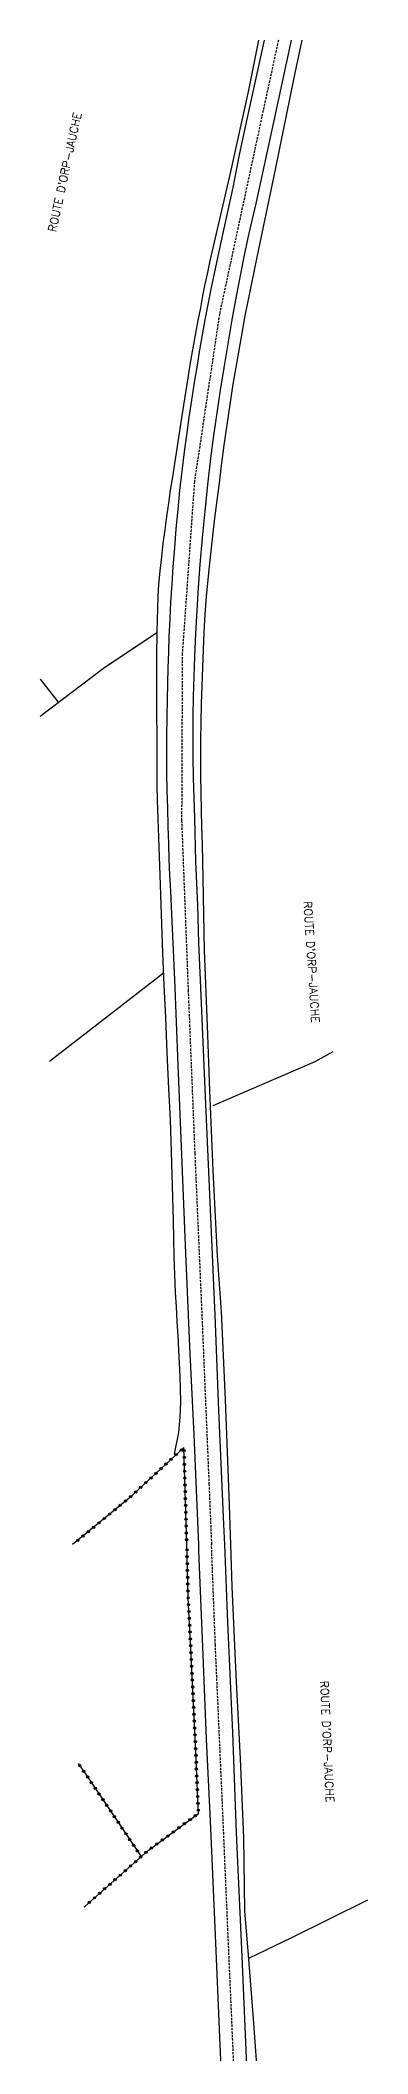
# Model space of a CAD drawing. Header units: millimetres. Extents: x 192000 to 193000, y 147000 to 148000.
# Drawn here: x 192402.9 to 192474.5, y 147559.7 to 148000 of the extents above; entities that cross this region are included whole.
import ezdxf

# ---------------------------------------------------------------- set-up
doc = ezdxf.new("R2010")
doc.units = ezdxf.units.MM
doc.linetypes.add('DASHED', pattern=[0.75, 0.5, -0.25])
doc.layers.get('0').update_dxf_attribs({"linetype": 'CONTINUOUS'})
for name, color, linetype in [('W0001', 6, 'DASHED'), ('W0008', 7, 'CONTINUOUS'), ('W0323', 7, 'CONTINUOUS'), ('W0330', 7, 'CONTINUOUS'), ('W0989', 7, 'CONTINUOUS')]:
    doc.layers.add(name, color=color, linetype=linetype)
doc.styles.get("Standard").update_dxf_attribs({"font": 'romans.shx', "width": 0.85})

# ---------------------------------------------------------------- blocks, each defined once
blk = doc.blocks.new('t323o')
at = {"color": 0, "linetype": 'Continuous'}
for radius in [0.25, 0.15]:
    blk.add_circle((0, 0), radius, dxfattribs=at)

msp = doc.modelspace()

# ---------------------------------------------------------------- linework, layer by layer
at = {"layer": 'W0001'}
for points in [[(192454.95, 148000), (192451.32, 147983.22), (192442.08, 147940.13), (192436.6, 147903.5), (192433.94, 147865.85), (192433.8, 147829.32), (192435.23, 147792.27), (192436.68, 147756.6), (192438.22, 147721.4), (192439.78, 147684.28), (192440.34, 147671)], [(192432.49, 147332.57), (192439.38, 147367.9), (192444.88, 147399.2), (192447.88, 147425.17), (192449.1, 147455.6), (192448.12, 147486.23), (192446.73, 147520.18), (192445.4, 147552.8), (192443.92, 147586.62), (192442.7, 147614.97), (192441.18, 147649.08), (192440.34, 147671)]]:
    msp.add_lwpolyline(points, dxfattribs=at)
at = {"layer": 'W0008'}
for points in [[(192443.22, 147671), (192443.02, 147675.4), (192441.97, 147700.38), (192441.17, 147721.18), (192440.1, 147744.27), (192439.1, 147767.3), (192437.92, 147794.43), (192437.6, 147802.63), (192437.32, 147810.83), (192436.93, 147820.37), (192436.67, 147829.87), (192436.52, 147834.33), (192436.4, 147838.78), (192436.33, 147843.25), (192436.32, 147847.72), (192436.35, 147852.1), (192436.42, 147856.5), (192436.53, 147860.88), (192436.68, 147865.27), (192436.92, 147870.3), (192437.18, 147875.32), (192437.52, 147880.35), (192437.88, 147885.37), (192438.38, 147891.18), (192438.93, 147897), (192439.55, 147902.8), (192440.22, 147908.6), (192440.87, 147913.57), (192441.57, 147918.52), (192442.3, 147923.47), (192443.08, 147928.4), (192443.95, 147933.63), (192444.87, 147938.85), (192445.82, 147944.07), (192446.8, 147949.27), (192447.58, 147953.03), (192448.38, 147956.8), (192449.22, 147960.55), (192450.08, 147964.3), (192453.93, 147982.07), (192457.8, 148000)], [(192451.88, 148000), (192448.08, 147982.73), (192447.27, 147979.02), (192446.48, 147975.3), (192445.72, 147971.57), (192444.98, 147967.83), (192443.7, 147961.83), (192442.4, 147955.83)], [(192442.4, 147955.83), (192441.63, 147952.43), (192440.9, 147949.02), (192440.18, 147945.6), (192439.5, 147942.18), (192438.88, 147938.88), (192438.28, 147935.6), (192437.72, 147932.28), (192437.17, 147928.98), (192436.55, 147925.15), (192435.97, 147921.3), (192435.4, 147917.47), (192434.87, 147913.62), (192434.45, 147910.6), (192434.07, 147907.57), (192433.7, 147904.55), (192433.37, 147901.52), (192432.95, 147897.35), (192432.57, 147893.18), (192432.22, 147889), (192431.88, 147884.83), (192431.63, 147881.03), (192431.4, 147877.22), (192431.2, 147873.42), (192431.03, 147869.6), (192430.92, 147866.17), (192430.82, 147862.73), (192430.73, 147859.3), (192430.67, 147855.87), (192430.58, 147851.85), (192430.53, 147847.85), (192430.52, 147843.83), (192430.53, 147839.82), (192430.6, 147835.93), (192430.68, 147832.03), (192430.78, 147828.15), (192430.9, 147824.27), (192431.03, 147820.82), (192431.18, 147817.38), (192431.35, 147813.93), (192431.53, 147810.5), (192432.23, 147794.6), (192432.98, 147775.97), (192433.73, 147758.03), (192434.6, 147736.53), (192435.5, 147714.32), (192436.47, 147695.03), (192437.47, 147671)], [(192437.47, 147671), (192437.52, 147669.68), (192438.43, 147646.82), (192439.2, 147628.47), (192440.02, 147610.63), (192441.03, 147587.28), (192442.1, 147563.33), (192443, 147541.38)], [(192448.1, 147555.27), (192447.03, 147580.9), (192445.82, 147607.98), (192445, 147629.93), (192443.93, 147653.97), (192443.22, 147671)]]:
    msp.add_lwpolyline(points, dxfattribs=at)
at = {"layer": 'W0323'}
for points in [[(192434.92, 147671), (192434.32, 147692.23), (192422.32, 147681.18), (192409.95, 147671)], [(192412.51, 147591.78), (192412.73, 147591.97), (192426.48, 147604.12), (192437.47, 147612.22), (192436.62, 147632.12), (192435.23, 147659.4), (192434.92, 147671)], [(192411.22, 147623.15), (192412.77, 147620.9), (192424.98, 147602.78)]]:
    msp.add_lwpolyline(points, dxfattribs=at)
at = {"layer": 'W0330'}
for points in [[(192450.64, 148000), (192448.43, 147989.07), (192444.4, 147970.97), (192440, 147951.8), (192439.43, 147949.23), (192438.88, 147946.67), (192438.38, 147944.1), (192437.9, 147941.52), (192437.35, 147938.72), (192436.82, 147935.92), (192436.3, 147933.12), (192435.82, 147930.32), (192433.78, 147917.42), (192431.78, 147904.52), (192431.33, 147901.63), (192430.9, 147898.75), (192430.5, 147895.87), (192430.12, 147892.97), (192429.72, 147889.98), (192429.37, 147887), (192429.05, 147884), (192428.78, 147881), (192428.63, 147878.42), (192428.52, 147875.82), (192428.43, 147873.23), (192428.37, 147870.63), (192428.33, 147865.28), (192428.33, 147859.9), (192428.33, 147853.48), (192428.37, 147847.07), (192428.37, 147843.75), (192428.38, 147840.45), (192428.42, 147837.13), (192428.47, 147833.83), (192428.77, 147825.62), (192429.03, 147817.4), (192429.3, 147808.9), (192429.6, 147800.4), (192429.93, 147793.37), (192430.27, 147786.32), (192430.6, 147778.53), (192430.93, 147770.73), (192431.27, 147763.87), (192431.52, 147757), (192431.72, 147749.47), (192431.92, 147741.92), (192432, 147737.97), (192432.1, 147734.02), (192432.23, 147730.08), (192432.4, 147726.13), (192432.6, 147722.98), (192432.78, 147719.83), (192432.95, 147716.68), (192433.1, 147713.53), (192433.3, 147710.72), (192433.43, 147707.88), (192433.52, 147705.07), (192433.53, 147702.23), (192433.48, 147700.55), (192433.4, 147698.87), (192433.27, 147697.18), (192433.1, 147695.52), (192432.2, 147690.83)], [(192446.37, 147932.25), (192447.03, 147935.97), (192447.73, 147939.7), (192450.32, 147952.58), (192454.32, 147971.77), (192458.43, 147991.8), (192460.18, 148000)], [(192444.55, 147671), (192444.18, 147681.7), (192443.43, 147702.72), (192442.52, 147721.9), (192441.67, 147734.2), (192440.68, 147752.83), (192439.98, 147770.3), (192439.47, 147784.5), (192438.82, 147800.97), (192438.53, 147816.78), (192438.45, 147820.5), (192438.37, 147824.2), (192438.25, 147827.92), (192438.13, 147831.62), (192438.05, 147835.45), (192437.98, 147839.27), (192437.97, 147843.1), (192437.97, 147846.93), (192438.07, 147850.9), (192438.18, 147854.88), (192438.32, 147858.85), (192438.47, 147862.82), (192438.57, 147866.7), (192438.73, 147870.57), (192438.95, 147874.45), (192439.22, 147878.32), (192439.9, 147884.98), (192440.63, 147891.63), (192441.1, 147895.48), (192441.57, 147899.32), (192442.05, 147903.17), (192442.53, 147907), (192443.13, 147911.45), (192443.77, 147915.88), (192444.42, 147920.33), (192445.1, 147924.77), (192445.72, 147928.5), (192446.37, 147932.25)], [(192402.9, 147852.18), (192416.72, 147862.7), (192428.35, 147870.45)], [(192406.9, 147855.23), (192402.93, 147860.3)], [(192429.82, 147795.95), (192420.07, 147788.38), (192404.93, 147776.66)], [(192466.89, 147778.81), (192462.92, 147776.62), (192440.62, 147766.97)], [(192454.32, 147526.82), (192452.2, 147539.53), (192450.67, 147551.18), (192449.5, 147567.28), (192448.53, 147580.37), (192447.63, 147590.93), (192447.4, 147606.9), (192446.67, 147624.17), (192445.73, 147642.47), (192444.88, 147661.83), (192444.55, 147671)], [(192448.52, 147580.58), (192457.9, 147585.12), (192474.49, 147593.3)]]:
    msp.add_lwpolyline(points, dxfattribs=at)

# ---------------------------------------------------------------- block references
at = {"layer": 'W0323'}
for p, rotation in [((192433.7, 147691.67), 222.6399044653822), ((192434.34, 147691.57), 91.61862769507526), ((192429.29, 147687.6), 222.6399044653822), ((192430.39, 147688.62), 222.6399044653822), ((192431.5, 147689.64), 222.6399044653822), ((192432.6, 147690.65), 222.6399044653822), ((192434.38, 147690.07), 91.61862769507526), ((192434.42, 147688.57), 91.61862769507526), ((192434.46, 147687.07), 91.61862769507526), ((192423.77, 147682.52), 222.6399044653822), ((192424.88, 147683.54), 222.6399044653822), ((192425.98, 147684.56), 222.6399044653822), ((192427.08, 147685.57), 222.6399044653822), ((192428.19, 147686.59), 222.6399044653822), ((192434.51, 147685.57), 91.61862769507526), ((192434.55, 147684.07), 91.61862769507526), ((192434.59, 147682.57), 91.61862769507526), ((192419.21, 147678.63), 219.468074979672), ((192420.37, 147679.58), 219.468074979672), ((192421.53, 147680.53), 219.468074979672), ((192422.67, 147681.51), 222.6399044653822), ((192434.63, 147681.07), 91.61862769507526), ((192434.67, 147679.57), 91.61862769507526), ((192434.72, 147678.07), 91.61862769507526), ((192413.42, 147673.86), 219.468074979672), ((192414.58, 147674.81), 219.468074979672), ((192415.74, 147675.77), 219.468074979672), ((192416.9, 147676.72), 219.468074979672), ((192418.06, 147677.67), 219.468074979672), ((192434.76, 147676.57), 91.61862769507526), ((192434.8, 147675.07), 91.61862769507526), ((192434.84, 147673.57), 91.61862769507526), ((192411.11, 147671.95), 219.468074979672), ((192412.27, 147672.91), 219.468074979672), ((192434.89, 147672.07), 91.61862769507526), ((192434.95, 147669.87), 91.56043014442398), ((192434.99, 147668.37), 91.56043014442398), ((192435.03, 147666.87), 91.56043014442398), ((192435.07, 147665.37), 91.56043014442398), ((192435.11, 147663.87), 91.56043014442398), ((192435.15, 147662.37), 91.56043014442398), ((192435.19, 147660.87), 91.56043014442398), ((192435.23, 147659.37), 92.90398583107817), ((192435.31, 147657.87), 92.90398583107817), ((192435.39, 147656.38), 92.90398583107817), ((192435.46, 147654.88), 92.90398583107817), ((192435.54, 147653.38), 92.90398583107817), ((192435.61, 147651.88), 92.90398583107817), ((192435.69, 147650.38), 92.90398583107817), ((192435.77, 147648.89), 92.90398583107817), ((192435.84, 147647.39), 92.90398583107817), ((192435.92, 147645.89), 92.90398583107817), ((192435.99, 147644.39), 92.90398583107817), ((192436.07, 147642.89), 92.90398583107817), ((192436.15, 147641.4), 92.90398583107817), ((192436.22, 147639.9), 92.90398583107817), ((192436.3, 147638.4), 92.90398583107817), ((192436.37, 147636.9), 92.90398583107817), ((192436.45, 147635.4), 92.90398583107817), ((192436.53, 147633.91), 92.90398583107817), ((192436.6, 147632.41), 92.90398583107817), ((192436.67, 147630.91), 92.44582046332016), ((192436.73, 147629.41), 92.44582046332016), ((192436.8, 147627.91), 92.44582046332016), ((192436.86, 147626.41), 92.44582046332016), ((192411.55, 147622.67), 304.490281946084), ((192412.4, 147621.44), 304.490281946084), ((192436.92, 147624.91), 92.44582046332016), ((192436.99, 147623.42), 92.44582046332016), ((192437.05, 147621.92), 92.44582046332016), ((192413.24, 147620.19), 303.9911506832946), ((192414.08, 147618.95), 303.9911506832946), ((192414.92, 147617.71), 303.9911506832946), ((192415.76, 147616.46), 303.9911506832946), ((192437.12, 147620.42), 92.44582046332016), ((192437.18, 147618.92), 92.44582046332016), ((192437.24, 147617.42), 92.44582046332016), ((192416.6, 147615.22), 303.9911506832946), ((192417.44, 147613.98), 303.9911506832946), ((192418.27, 147612.73), 303.9911506832946), ((192437.31, 147615.92), 92.44582046332016), ((192437.37, 147614.42), 92.44582046332016), ((192437.44, 147612.93), 92.44582046332016), ((192419.11, 147611.49), 303.9911506832946), ((192419.95, 147610.25), 303.9911506832946), ((192420.79, 147609), 303.9911506832946), ((192421.63, 147607.76), 303.9911506832946), ((192432, 147608.19), 36.40640945181269), ((192433.21, 147609.08), 36.40640945181269), ((192434.42, 147609.97), 36.40640945181269), ((192435.62, 147610.86), 36.40640945181269), ((192436.83, 147611.75), 36.40640945181269), ((192422.47, 147606.51), 303.9911506832946), ((192423.31, 147605.27), 303.9911506832946), ((192424.14, 147604.03), 303.9911506832946), ((192426, 147603.69), 41.46498468959043), ((192427.17, 147604.63), 36.40640945181269), ((192428.38, 147605.52), 36.40640945181269), ((192429.59, 147606.41), 36.40640945181269), ((192430.79, 147607.3), 36.40640945181269), ((192420.38, 147598.72), 41.46498468959043), ((192421.5, 147599.72), 41.46498468959043), ((192422.63, 147600.71), 41.46498468959043), ((192423.75, 147601.7), 41.46498468959043), ((192424.88, 147602.7), 41.46498468959043), ((192415.88, 147594.75), 41.46498468959043), ((192417.01, 147595.75), 41.46498468959043), ((192418.13, 147596.74), 41.46498468959043), ((192419.26, 147597.73), 41.46498468959043), ((192413.64, 147592.77), 41.46498468959043), ((192414.76, 147593.76), 41.46498468959043)]:
    msp.add_blockref('t323o', p, dxfattribs=dict(at, rotation=rotation))

# ---------------------------------------------------------------- texts
at = {"layer": 'W0989'}
for rotation, p in [(77.8347, (192406.31, 147957.98)), (273.7708, (192460.48, 147811.65)), (272.7706, (192464.11, 147641.19))]:
    msp.add_text("ROUTE D'ORP-JAUCHE", height=1.75, rotation=rotation, dxfattribs=at).set_placement(p)

doc.saveas('drawing.dxf')
